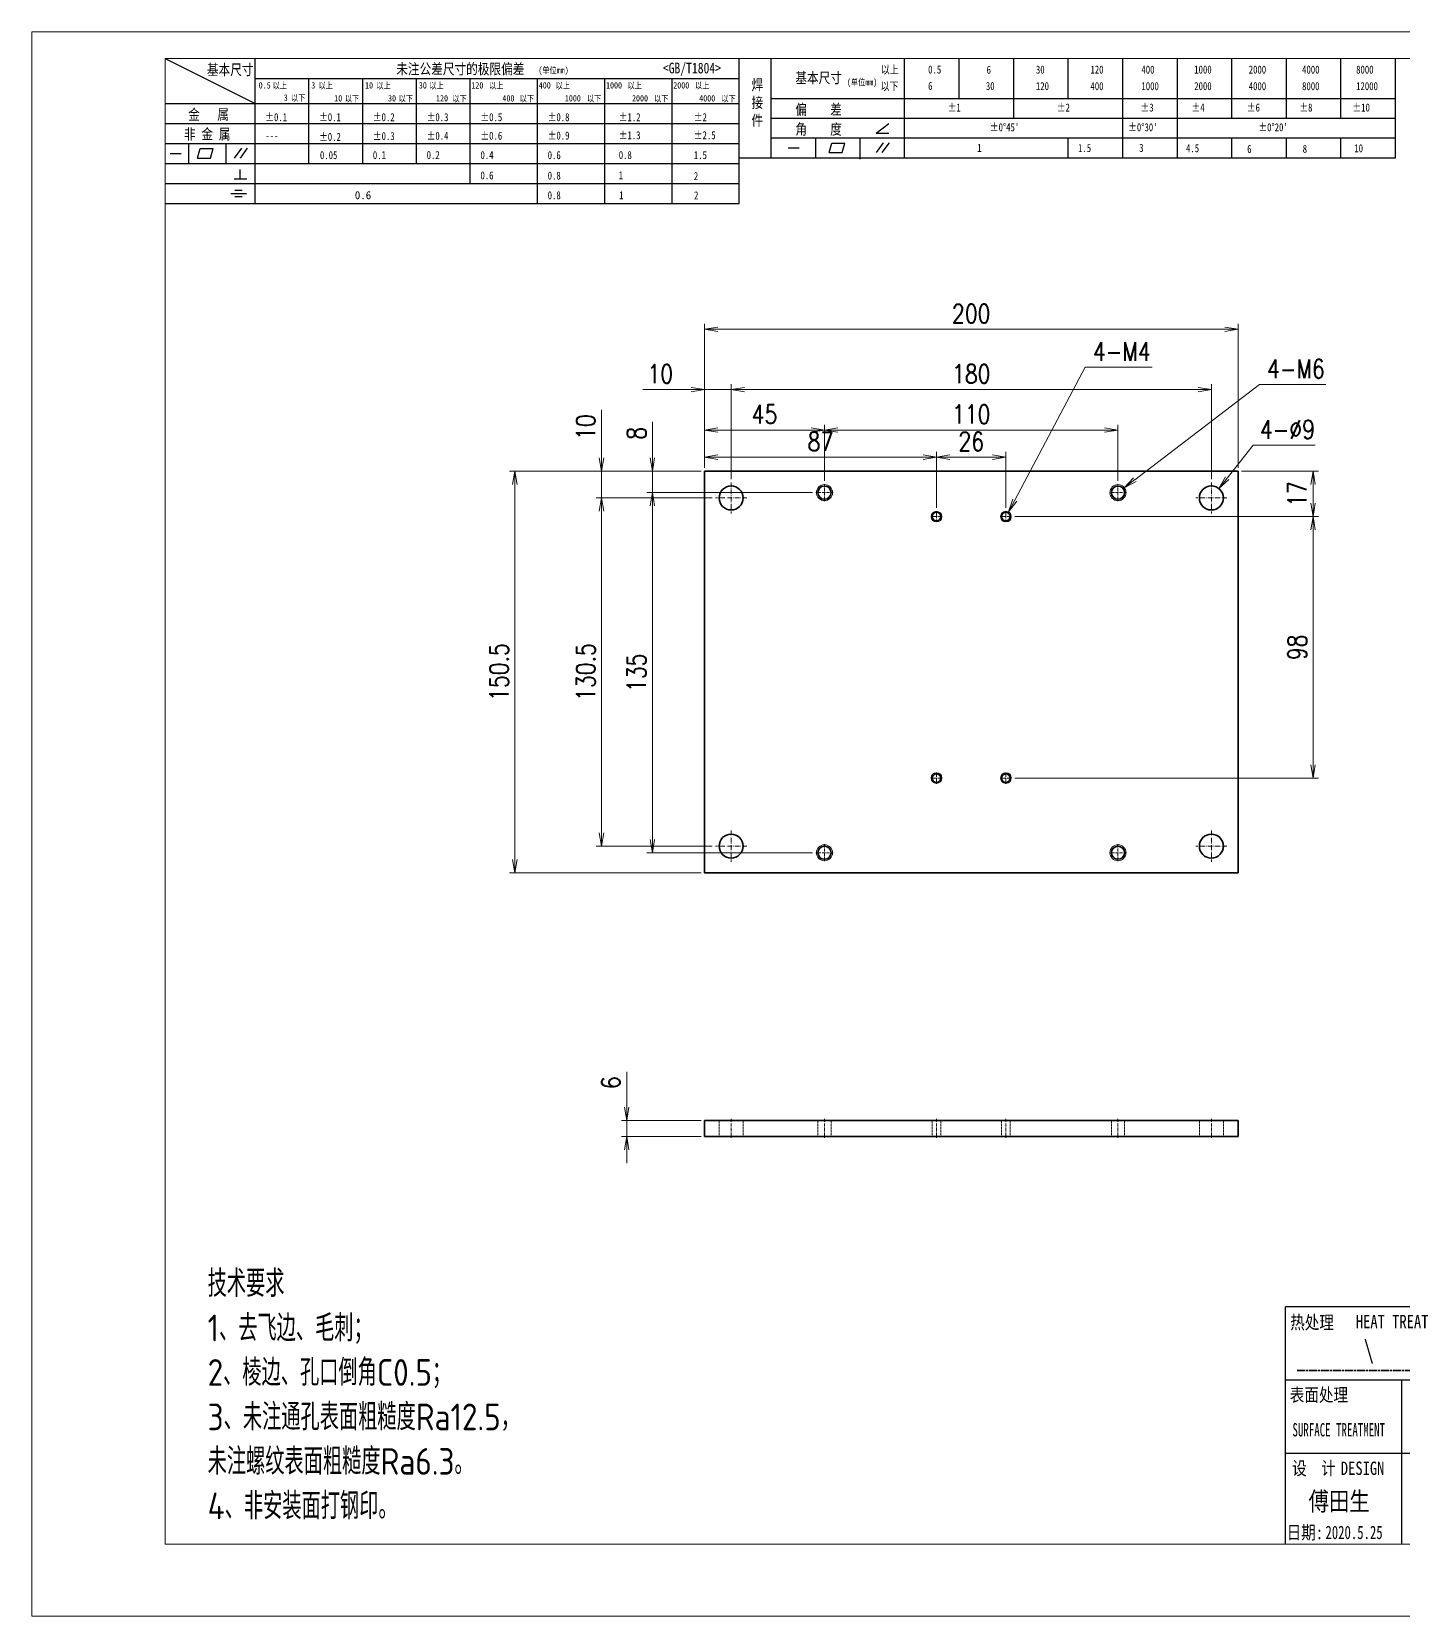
# Model space of a CAD drawing. Header units: millimetres. Extents: x 1333 to 209312, y -42879 to 359.
# Drawn here: x 137622 to 138136, y -1081 to -487 of the extents above; entities that cross this region are included whole.
import ezdxf
from ezdxf.enums import TextEntityAlignment as Align

# ---------------------------------------------------------------- set-up
doc = ezdxf.new("R2010")
doc.units = ezdxf.units.MM
doc.header["$LTSCALE"] = 0.5
for name, pattern in [('AM_ISO08W050x2', [9, 6, -0.75, 1.5, -0.75]), ('DASHDOT', [18.5, 12, -3, 0.5, -3]), ('DASHED', [15, 12, -3])]:
    doc.linetypes.add(name, pattern=pattern)
for name, color, linetype, lineweight in [('CENTER', 2, 'DASHDOT', 15), ('DRAWING', 7, 'Continuous', 35), ('HIDDEN', 1, 'DASHED', 18), ('图框', 7, 'Continuous', 18), ('标注线', 3, 'Continuous', 18), ('热处理', 7, 'Continuous', 20), ('粗点划线', 6, 'AM_ISO08W050x2', 35)]:
    doc.layers.add(name, color=color, linetype=linetype, lineweight=lineweight)
doc.layers.add('DIM', color=3, linetype='Continuous')
doc.layers.add('图\\M+19E79\\M+195B6\\M+18E9A', color=7, linetype='Continuous')
doc.layers.add('打印', color=7, linetype='Continuous', lineweight=15, plot=False)
doc.layers.add('打印-禁用', color=7, linetype='Continuous', lineweight=15, plot=False)
doc.styles.add('DIM', font='romans.shx', dxfattribs={"width": 0.8, "bigfont": 'bigfont.shx'})
doc.styles.add('国标', font='simfang.ttf', dxfattribs={"width": 0.8})
doc.styles.add('机械长仿宋', font='gbenor.shx', dxfattribs={"height": 1, "bigfont": 'gbcbig.shx'})
doc.dimstyles.new('XR 1-2$0', dxfattribs={"dimscale": 2, "dimtxt": 3.5, "dimasz": 2.5, "dimexe": 1, "dimexo": 0.625, "dimgap": 1.2, "dimtad": 1, "dimdsep": 46, "dimtxsty": 'DIM', "dimblk": 'OPEN', "dimcen": 0, "dimclrd": 8, "dimclre": 8, "dimclrt": 2, "dimazin": 2, "dimtfac": 0.5, "dimtmove": 0, "dimatfit": 3, "dimldrblk": 'OPEN', "dimfxl": 0, "dimtolj": 2, "dimlwd": 13, "dimlwe": 13, "dimarcsym": 0})
doc.dimstyles.new('XR 1-2$3', dxfattribs={"dimscale": 2, "dimtxt": 3.5, "dimasz": 2.5, "dimexe": 1, "dimexo": 0.625, "dimgap": 1.2, "dimtad": 1, "dimtoh": 1, "dimdsep": 46, "dimtxsty": 'DIM', "dimblk": 'OPEN', "dimcen": 0, "dimclrd": 8, "dimclre": 8, "dimclrt": 2, "dimazin": 2, "dimtfac": 0.5, "dimtofl": 0, "dimtmove": 0, "dimatfit": 3, "dimldrblk": 'OPEN', "dimfxl": 0, "dimtolj": 2, "dimlwd": 18, "dimlwe": 18, "dimarcsym": 0})

# ---------------------------------------------------------------- blocks, each defined once
blk = doc.blocks.new('GZDEH零件A3图框V01版')
at = {"layer": '图\\M+19E79\\M+195B6\\M+18E9A', "color": 9}
for p, q in [((2882.49, -1554.46), (2899.37, -1562.92)), ((2899.37, -1581.67), (2899.37, -1554.46)), ((2990.09, -1581.67), (2990.09, -1554.46)), ((2996.09, -1573.08), (2996.09, -1554.46)), ((3021.09, -1561.98), (3021.09, -1554.46)), ((3031.31, -1561.98), (3031.31, -1554.46)), ((3041.53, -1561.98), (3041.53, -1554.46)), ((3051.75, -1561.98), (3051.75, -1554.46)), ((3061.98, -1561.98), (3061.98, -1554.46)), ((3072.2, -1561.98), (3072.2, -1554.46)), ((3082.42, -1561.98), (3082.42, -1554.46)), ((3092.64, -1561.98), (3092.64, -1554.46)), ((3102.86, -1561.98), (3102.86, -1554.46)), ((3113.09, -1573.08), (3113.09, -1554.46)), ((2899.37, -1558.24), (2990.09, -1558.24)), ((2909.45, -1574.17), (2909.45, -1558.24)), ((2919.53, -1574.17), (2919.53, -1558.24)), ((2929.61, -1574.17), (2929.61, -1558.24)), ((2939.69, -1577.92), (2939.69, -1558.24)), ((2952.29, -1581.67), (2952.29, -1558.24)), ((2964.89, -1581.67), (2964.89, -1558.24)), ((2977.49, -1581.67), (2977.49, -1558.24)), ((2996.09, -1561.98), (3113.09, -1561.98)), ((3021.09, -1573.08), (3021.09, -1561.98)), ((3041.53, -1565.68), (3041.53, -1561.98)), ((3061.98, -1573.08), (3061.98, -1561.98)), ((3072.2, -1573.08), (3072.2, -1561.98)), ((3082.42, -1565.68), (3082.42, -1561.98)), ((3092.64, -1565.68), (3092.64, -1561.98)), ((3102.86, -1565.68), (3102.86, -1561.98)), ((2882.49, -1562.92), (2990.09, -1562.92)), ((2882.49, -1566.67), (2990.09, -1566.67)), ((2996.09, -1565.68), (3113.09, -1565.68)), ((3015.75, -1568.51), (3018.15, -1566.66)), ((2882.49, -1570.42), (2990.09, -1570.42)), ((2886.92, -1574.12), (2886.92, -1570.42)), ((2893.91, -1574.12), (2893.91, -1570.42)), ((2996.09, -1569.38), (3113.09, -1569.38)), ((3004.42, -1573.08), (3004.42, -1569.38)), ((3006.97, -1572.12), (3007.45, -1570.33)), ((3007.45, -1570.33), (3009.86, -1570.33)), ((3009.39, -1572.12), (3009.86, -1570.33)), ((3012.75, -1573.08), (3012.75, -1569.38)), ((3015.75, -1568.51), (3018.15, -1568.51)), ((3015.81, -1572.12), (3017.15, -1570.26)), ((3016.89, -1572.12), (3018.23, -1570.26)), ((3051.75, -1573.08), (3051.75, -1569.38)), ((3082.42, -1573.08), (3082.42, -1569.48)), ((3092.64, -1573.08), (3092.64, -1569.38)), ((3102.86, -1573.08), (3102.86, -1569.38)), ((2883.43, -1572.27), (2885.49, -1572.27)), ((2888.59, -1573.16), (2889.07, -1571.37)), ((2888.59, -1573.16), (2891, -1573.16)), ((2889.07, -1571.37), (2891.48, -1571.37)), ((2891, -1573.16), (2891.48, -1571.37)), ((2895.52, -1573.16), (2896.85, -1571.3)), ((2896.6, -1573.16), (2897.94, -1571.3)), ((2990.09, -1573.08), (3113.09, -1573.08)), ((2999.26, -1571.23), (3001.32, -1571.23)), ((3006.97, -1572.12), (3009.39, -1572.12)), ((3012.75, -1573.33), (3012.75, -1573.08)), ((2882.49, -1574.17), (2990.09, -1574.17)), ((2895.42, -1577.05), (2897.81, -1577.05)), ((2896.58, -1577.05), (2896.58, -1575.28)), ((2882.49, -1577.92), (2990.09, -1577.92)), ((2894.79, -1579.77), (2897.77, -1579.77)), ((2895.57, -1579.17), (2896.92, -1579.17)), ((2882.49, -1581.67), (2990.09, -1581.67)), ((2895.57, -1580.37), (2896.93, -1580.37)), ((3272.49, -1788.46), (3092.49, -1788.46)), ((3181.99, -1802.21), (3092.49, -1802.21)), ((3114.17, -1802.21), (3114.17, -1815.96)), ((3181.99, -1815.96), (3092.49, -1815.96)), ((3114.17, -1815.96), (3114.17, -1832.96)), ((3114.17, -1815.96), (3114.17, -1832.96))]:
    blk.add_line(p, q, dxfattribs=at)
at = {"layer": '图\\M+19E79\\M+195B6\\M+18E9A', "color": 7}
blk.add_line((3272.49, -1788.46), (3092.49, -1788.46), dxfattribs=at)
at = {"layer": '图\\M+19E79\\M+195B6\\M+18E9A', "color": 9, "linetype": 'Continuous'}
blk.add_line((3092.49, -1832.96), (3092.49, -1788.46), dxfattribs=at)
at = {"layer": '图框', "linetype": 'Continuous'}
for p, q in [((2882.49, -1554.46), (2882.49, -1832.96)), ((3272.49, -1554.46), (2882.49, -1554.46)), ((2882.49, -1832.96), (3272.49, -1832.96))]:
    blk.add_line(p, q, dxfattribs=at)
at = {"layer": '打印-禁用', "linetype": 'Continuous'}
for p, q in [((2857.49, -1549.46), (2857.49, -1846.46)), ((3277.49, -1549.46), (2857.49, -1549.46)), ((2857.49, -1846.46), (3277.49, -1846.46))]:
    blk.add_line(p, q, dxfattribs=at)
at = {"layer": '图\\M+19E79\\M+195B6\\M+18E9A', "color": 9, "style": '国标'}
for s, height, width, p in [('基本尺寸', 2, 0.8, (2890.33, -1557.58)), ('未注公差尺寸的极限偏差', 2, 0.8, (2925.81, -1557.44)), ('<GB/T1804>', 2, 0.8, (2975.78, -1557.27)), ('以上', 1.5, 0.8, (3016.64, -1557.33)), ('0.5', 1.5, 0.8, (3025.49, -1557.3)), ('6', 1.5, 0.8, (3036.45, -1557.34)), ('30', 1.5, 0.8, (3045.69, -1557.31)), ('120', 1.5, 0.8, (3055.91, -1557.31)), ('400', 1.5, 0.8, (3065.46, -1557.31)), ('1000', 1.5, 0.8, (3075.36, -1557.31)), ('2000', 1.5, 0.8, (3085.57, -1557.31)), ('4000', 1.5, 0.8, (3095.57, -1557.31)), ('8000', 1.5, 0.8, (3105.7, -1557.31)), ('30', 1.2, 0.8, (2930.04, -1560.11)), ('基本尺寸', 2, 0.8, (3000.6, -1559.1)), ('以下', 1.5, 0.8, (3016.58, -1560.43)), ('6', 1.5, 0.8, (3025.49, -1560.38)), ('30', 1.5, 0.8, (3036.31, -1560.39)), ('120', 1.5, 0.8, (3045.69, -1560.41)), ('400', 1.5, 0.8, (3055.91, -1560.41)), ('1000', 1.5, 0.8, (3065.46, -1560.41)), ('2000', 1.5, 0.8, (3075.36, -1560.41)), ('4000', 1.5, 0.8, (3085.57, -1560.41)), ('8000', 1.5, 0.8, (3095.57, -1560.41)), ('12000', 1.5, 0.8, (3105.7, -1560.41)), ('金   属', 2, 0.8, (2886.82, -1565.98)), ('±0.1', 1.5, 0.8, (2901.27, -1566.23)), ('±0.1', 1.5, 0.8, (2911.35, -1566.23)), ('±0.2', 1.5, 0.8, (2921.43, -1566.23)), ('±0.3', 1.5, 0.8, (2931.51, -1566.23)), ('±0.5', 1.5, 0.8, (2941.59, -1566.23)), ('±0.8', 1.5, 0.8, (2954.19, -1566.23)), ('±1.2', 1.5, 0.8, (2967.51, -1566.23)), ('±2', 1.5, 0.8, (2981.58, -1566.23)), ('偏    差', 2, 0.8, (3000.6, -1565.04)), ('±1', 1.5, 0.8, (3029.16, -1564.42)), ('±2', 1.5, 0.8, (3049.61, -1564.42)), ('±3', 1.5, 0.8, (3065.3, -1564.42)), ('±4', 1.5, 0.8, (3074.85, -1564.42)), ('±6', 1.5, 0.8, (3085.22, -1564.42)), ('±8', 1.5, 0.8, (3095.06, -1564.42)), ('±10', 1.5, 0.8, (3105.02, -1564.42)), ('非 金 属', 2, 0.8, (2886.02, -1569.65)), ('±0.3', 1.5, 0.8, (2921.43, -1569.77)), ('±0.4', 1.5, 0.8, (2931.51, -1569.71)), ('±0.6', 1.5, 0.8, (2941.59, -1569.71)), ('±0.9', 1.5, 0.8, (2954.19, -1569.68)), ('±1.3', 1.5, 0.8, (2967.51, -1569.62)), ('±2.5', 1.5, 0.8, (2981.58, -1569.61)), ('角    度', 2, 0.8, (3000.6, -1568.74)), ("±0%%D45'", 1.5, 0.8, (3037.06, -1568.12)), ("±0%%D30'", 1.5, 0.8, (3062.98, -1568.12)), ("±0%%D20'", 1.5, 0.8, (3087.38, -1568.12)), ('---', 1.5, 0.8, (2901.27, -1569.65)), ('±0.2', 1.5, 0.8, (2911.35, -1569.92)), ('1', 1.5, 0.8, (3034.69, -1571.98)), ('1.5', 1.5, 0.8, (3053.59, -1572.01)), ('3', 1.5, 0.8, (3065.05, -1571.98)), ('4.5', 1.5, 0.8, (3073.82, -1572.05)), ('6', 1.5, 0.8, (3085.28, -1572.19)), ('8', 1.5, 0.8, (3095.68, -1572.15)), ('10', 1.5, 0.8, (3105.36, -1572.06)), ('0.1', 1.5, 0.8, (2921.43, -1573.34)), ('0.2', 1.5, 0.8, (2931.51, -1573.33)), ('0.4', 1.5, 0.8, (2941.59, -1573.33)), ('0.6', 1.5, 0.8, (2954.19, -1573.35)), ('0.8', 1.5, 0.8, (2967.51, -1573.33)), ('1.5', 1.5, 0.8, (2981.58, -1573.34)), ('0.6', 1.5, 0.8, (2941.59, -1577.14)), ('0.8', 1.5, 0.8, (2954.19, -1577.17)), ('1', 1.5, 0.8, (2967.51, -1577.12)), ('2', 1.5, 0.8, (2981.58, -1577.26)), ('0.8', 1.5, 0.8, (2954.19, -1580.87)), ('1', 1.5, 0.8, (2967.59, -1580.86)), ('2', 1.5, 0.8, (2981.62, -1580.89)), ('热处理', 2.5, 0.8, (3093.35, -1792.61)), ('表面处理', 2.5, 0.8, (3093.27, -1806.21)), ('SURFACE TREATMENT', 2.5, 0.6, (3093.77, -1812.75)), (' DESIGN', 2.5, 0.8, (3101.47, -1819.96))]:
    blk.add_text(s, height=height, dxfattribs=dict(at, width=width)).set_placement(p)
at = {"layer": '图\\M+19E79\\M+195B6\\M+18E9A', "color": 9, "lineweight": 15, "style": '国标', "width": 0.8}
for s, p in [('(单位mm)', (2952.44, -1557.27)), ('0.5', (2900.03, -1560.11)), ('以上', (2902.64, -1560.16)), ('3', (2909.88, -1560.11)), ('以上', (2911.25, -1560.16)), ('10', (2919.96, -1560.11)), ('以上', (2922.09, -1560.16)), ('以上', (2932.02, -1560.16)), ('120', (2939.88, -1560.11)), ('以上', (2943.21, -1560.16)), ('400', (2952.52, -1560.11)), ('以上', (2955.68, -1560.16)), ('1000', (2965.12, -1560.11)), ('以上', (2969.16, -1560.16)), ('2000', (2977.72, -1560.11)), ('以上', (2981.8, -1560.16)), ('(单位mm)', (3010.27, -1559.51)), ('3', (2904.73, -1562.41)), ('以下', (2906.1, -1562.46)), ('10', (2914.19, -1562.54)), ('以下', (2916.18, -1562.59)), ('30', (2924.27, -1562.54)), ('以下', (2926.26, -1562.59)), ('120', (2933.26, -1562.54)), ('以下', (2936.34, -1562.59)), ('400', (2945.7, -1562.54)), ('以下', (2948.94, -1562.59)), ('1000', (2957.41, -1562.54)), ('以下', (2961.54, -1562.59)), ('2000', (2969.99, -1562.54)), ('以下', (2974.14, -1562.59)), ('4000', (2982.59, -1562.54)), ('以下', (2986.74, -1562.59))]:
    blk.add_text(s, height=1.2, dxfattribs=at).set_placement(p)
at = {"layer": '图\\M+19E79\\M+195B6\\M+18E9A', "color": 9, "lineweight": 13, "style": '国标'}
blk.add_text('0.6', height=1.5, dxfattribs=at).set_placement((2918.05, -1580.85))
at = {"layer": '图\\M+19E79\\M+195B6\\M+18E9A', "color": 9, "style": '国标', "width": 0.8}
for s, p in [('HEAT TREAT', (3112.45, -1792.46)), ('设  计', (3097.79, -1819.96)), ('日期:', (3096.09, -1832))]:
    blk.add_text(s, height=2.5, dxfattribs=at).set_placement(p, align=Align.CENTER)
at = {"layer": '图\\M+19E79\\M+195B6\\M+18E9A', "color": 9, "style": '国标'}
for s, insert, char_height, width, attachment_point in [('焊\\P接\\P件', (2992.39, -1558.41), 2, 3.1877, 1), ('0.05', (2911.51, -1573.37), 1.5, 5.1982, 7)]:
    blk.add_mtext(s, dxfattribs=dict(at, insert=insert, char_height=char_height, width=width, attachment_point=attachment_point))
blk = doc.blocks.new('DEH A3')
at = {"layer": '图框'}
blk.add_blockref('GZDEH零件A3图框V01版', (-2857.49, 1846.46), dxfattribs=at)
blk = doc.blocks.new('_Open')
at = {"color": 0, "linetype": 'ByBlock', "lineweight": -2}
for p, q in [((-1, 0.17), (0, 0)), ((-1, -0.17), (0, 0)), ((0, 0), (-1, 0))]:
    blk.add_line(p, q, dxfattribs=at)
blk = doc.blocks.new('*D543')
at = {"layer": 'Defpoints', "color": 0, "transparency": 16777216}
for p in [(137874.01, -621.6), (137874.01, -652.22), (137884.01, -656.37)]:
    blk.add_point(p, dxfattribs=at)
at = {"layer": 'DIM', "color": 8, "lineweight": 13, "transparency": 16777216}
for p, q in [((137869.01, -621.6), (137850.94, -621.6)), ((137874.01, -650.97), (137874.01, -619.6)), ((137884.01, -621.6), (137874.01, -621.6)), ((137884.01, -655.12), (137884.01, -619.6)), ((137889.01, -621.6), (137894.01, -621.6))]:
    blk.add_line(p, q, dxfattribs=at)
at = {"layer": 'DIM', "color": 8, "linetype": 'ByBlock', "lineweight": 13, "transparency": 16777216, "xscale": 5, "yscale": 5, "zscale": 5}
blk.add_blockref('_Open', (137874.01, -621.6), dxfattribs=at)
at = {"layer": 'DIM', "color": 8, "linetype": 'ByBlock', "lineweight": 13, "transparency": 16777216, "xscale": 5, "yscale": 5, "zscale": 5, "rotation": 180}
blk.add_blockref('_Open', (137884.01, -621.6), dxfattribs=at)
at = {"layer": 'DIM', "color": 2, "transparency": 16777216, "insert": (137857.48, -615.7), "char_height": 7, "attachment_point": 5, "style": 'DIM'}
blk.add_mtext('\\A2;10', dxfattribs=at)
blk = doc.blocks.new('*D544')
at = {"layer": 'Defpoints', "color": 0, "transparency": 16777216}
for p in [(138064.01, -621.6), (137884.01, -656.37), (138064.01, -656.37)]:
    blk.add_point(p, dxfattribs=at)
at = {"layer": 'DIM', "color": 8, "lineweight": 13, "transparency": 16777216}
for p, q in [((137884.01, -655.12), (137884.01, -619.6)), ((137889.01, -621.6), (138059.01, -621.6)), ((138064.01, -655.12), (138064.01, -619.6))]:
    blk.add_line(p, q, dxfattribs=at)
at = {"layer": 'DIM', "color": 8, "linetype": 'ByBlock', "lineweight": 13, "transparency": 16777216, "xscale": 5, "yscale": 5, "zscale": 5, "rotation": 180}
blk.add_blockref('_Open', (137884.01, -621.6), dxfattribs=at)
at = {"layer": 'DIM', "color": 8, "linetype": 'ByBlock', "lineweight": 13, "transparency": 16777216, "xscale": 5, "yscale": 5, "zscale": 5}
blk.add_blockref('_Open', (138064.01, -621.6), dxfattribs=at)
at = {"layer": 'DIM', "color": 2, "transparency": 16777216, "insert": (137974.01, -615.7), "char_height": 7, "attachment_point": 5, "style": 'DIM'}
blk.add_mtext('\\A2;180', dxfattribs=at)
blk = doc.blocks.new('*D545')
at = {"layer": 'Defpoints', "color": 0, "transparency": 16777216}
for p in [(138074.01, -598.99), (137874.01, -652.22), (138074.01, -652.22)]:
    blk.add_point(p, dxfattribs=at)
at = {"layer": 'DIM', "color": 8, "lineweight": 13, "transparency": 16777216}
for p, q in [((137874.01, -650.97), (137874.01, -596.99)), ((137879.01, -598.99), (138069.01, -598.99)), ((138074.01, -650.97), (138074.01, -596.99))]:
    blk.add_line(p, q, dxfattribs=at)
at = {"layer": 'DIM', "color": 8, "linetype": 'ByBlock', "lineweight": 13, "transparency": 16777216, "xscale": 5, "yscale": 5, "zscale": 5, "rotation": 180}
blk.add_blockref('_Open', (137874.01, -598.99), dxfattribs=at)
at = {"layer": 'DIM', "color": 8, "linetype": 'ByBlock', "lineweight": 13, "transparency": 16777216, "xscale": 5, "yscale": 5, "zscale": 5}
blk.add_blockref('_Open', (138074.01, -598.99), dxfattribs=at)
at = {"layer": 'DIM', "color": 2, "transparency": 16777216, "insert": (137974.01, -593.09), "char_height": 7, "attachment_point": 5, "style": 'DIM'}
blk.add_mtext('\\A2;200', dxfattribs=at)
blk = doc.blocks.new('*D546')
at = {"layer": 'Defpoints', "color": 0, "transparency": 16777216}
for p in [(137874.01, -636.74), (137874.01, -652.22), (137919.01, -657.02)]:
    blk.add_point(p, dxfattribs=at)
at = {"layer": 'DIM', "color": 8, "lineweight": 13, "transparency": 16777216}
for p, q in [((137874.01, -650.97), (137874.01, -634.74)), ((137919.01, -655.77), (137919.01, -634.74)), ((137914.01, -636.74), (137879.01, -636.74))]:
    blk.add_line(p, q, dxfattribs=at)
at = {"layer": 'DIM', "color": 8, "linetype": 'ByBlock', "lineweight": 13, "transparency": 16777216, "xscale": 5, "yscale": 5, "zscale": 5, "rotation": 180}
blk.add_blockref('_Open', (137874.01, -636.74), dxfattribs=at)
at = {"layer": 'DIM', "color": 8, "linetype": 'ByBlock', "lineweight": 13, "transparency": 16777216, "xscale": 5, "yscale": 5, "zscale": 5}
blk.add_blockref('_Open', (137919.01, -636.74), dxfattribs=at)
at = {"layer": 'DIM', "color": 2, "transparency": 16777216, "insert": (137896.51, -630.84), "char_height": 7, "attachment_point": 5, "style": 'DIM'}
blk.add_mtext('\\A2;45', dxfattribs=at)
blk = doc.blocks.new('*D547')
at = {"layer": 'Defpoints', "color": 0, "transparency": 16777216}
for p in [(138029.01, -636.74), (137919.01, -657.02), (138029.01, -657.02)]:
    blk.add_point(p, dxfattribs=at)
at = {"layer": 'DIM', "color": 8, "lineweight": 13, "transparency": 16777216}
for p, q in [((137919.01, -655.77), (137919.01, -634.74)), ((138029.01, -655.77), (138029.01, -634.74)), ((137924.01, -636.74), (138024.01, -636.74))]:
    blk.add_line(p, q, dxfattribs=at)
at = {"layer": 'DIM', "color": 8, "linetype": 'ByBlock', "lineweight": 13, "transparency": 16777216, "xscale": 5, "yscale": 5, "zscale": 5, "rotation": 180}
blk.add_blockref('_Open', (137919.01, -636.74), dxfattribs=at)
at = {"layer": 'DIM', "color": 8, "linetype": 'ByBlock', "lineweight": 13, "transparency": 16777216, "xscale": 5, "yscale": 5, "zscale": 5}
blk.add_blockref('_Open', (138029.01, -636.74), dxfattribs=at)
at = {"layer": 'DIM', "color": 2, "transparency": 16777216, "insert": (137974.01, -630.84), "char_height": 7, "attachment_point": 5, "style": 'DIM'}
blk.add_mtext('\\A2;110', dxfattribs=at)
blk = doc.blocks.new('*D548')
at = {"layer": 'Defpoints', "color": 0, "transparency": 16777216}
for p in [(137874.01, -646.95), (137874.01, -652.22), (137961.01, -667.11)]:
    blk.add_point(p, dxfattribs=at)
at = {"layer": 'DIM', "color": 8, "lineweight": 13, "transparency": 16777216}
for p, q in [((137874.01, -650.97), (137874.01, -644.95)), ((137956.01, -646.95), (137879.01, -646.95)), ((137961.01, -665.86), (137961.01, -644.95))]:
    blk.add_line(p, q, dxfattribs=at)
at = {"layer": 'DIM', "color": 8, "linetype": 'ByBlock', "lineweight": 13, "transparency": 16777216, "xscale": 5, "yscale": 5, "zscale": 5, "rotation": 180}
blk.add_blockref('_Open', (137874.01, -646.95), dxfattribs=at)
at = {"layer": 'DIM', "color": 8, "linetype": 'ByBlock', "lineweight": 13, "transparency": 16777216, "xscale": 5, "yscale": 5, "zscale": 5}
blk.add_blockref('_Open', (137961.01, -646.95), dxfattribs=at)
at = {"layer": 'DIM', "color": 2, "transparency": 16777216, "insert": (137917.51, -641.05), "char_height": 7, "attachment_point": 5, "style": 'DIM'}
blk.add_mtext('\\A2;87', dxfattribs=at)
blk = doc.blocks.new('*D549')
at = {"layer": 'Defpoints', "color": 0, "transparency": 16777216}
for p in [(137987.01, -646.95), (137961.01, -667.11), (137987.01, -667.11)]:
    blk.add_point(p, dxfattribs=at)
at = {"layer": 'DIM', "color": 8, "lineweight": 13, "transparency": 16777216}
for p, q in [((137961.01, -665.86), (137961.01, -644.95)), ((137966.01, -646.95), (137982.01, -646.95)), ((137987.01, -665.86), (137987.01, -644.95))]:
    blk.add_line(p, q, dxfattribs=at)
at = {"layer": 'DIM', "color": 8, "linetype": 'ByBlock', "lineweight": 13, "transparency": 16777216, "xscale": 5, "yscale": 5, "zscale": 5, "rotation": 180}
blk.add_blockref('_Open', (137961.01, -646.95), dxfattribs=at)
at = {"layer": 'DIM', "color": 8, "linetype": 'ByBlock', "lineweight": 13, "transparency": 16777216, "xscale": 5, "yscale": 5, "zscale": 5}
blk.add_blockref('_Open', (137987.01, -646.95), dxfattribs=at)
at = {"layer": 'DIM', "color": 2, "transparency": 16777216, "insert": (137974.01, -641.05), "char_height": 7, "attachment_point": 5, "style": 'DIM'}
blk.add_mtext('\\A2;26', dxfattribs=at)
blk = doc.blocks.new('*D550')
at = {"layer": 'Defpoints', "color": 0, "transparency": 16777216}
for p in [(137835.43, -652.22), (137874.01, -652.22), (137878.16, -662.22)]:
    blk.add_point(p, dxfattribs=at)
at = {"layer": 'DIM', "color": 8, "lineweight": 13, "transparency": 16777216}
for p, q in [((137835.43, -647.22), (137835.43, -629.15)), ((137872.76, -652.22), (137833.43, -652.22)), ((137835.43, -662.22), (137835.43, -652.22)), ((137876.91, -662.22), (137833.43, -662.22)), ((137835.43, -667.22), (137835.43, -672.22))]:
    blk.add_line(p, q, dxfattribs=at)
at = {"layer": 'DIM', "color": 8, "linetype": 'ByBlock', "lineweight": 13, "transparency": 16777216, "xscale": 5, "yscale": 5, "zscale": 5}
for p, rotation in [((137835.43, -652.22), 270), ((137835.43, -662.22), 90)]:
    blk.add_blockref('_Open', p, dxfattribs=dict(at, rotation=rotation))
at = {"layer": 'DIM', "color": 2, "transparency": 16777216, "insert": (137829.53, -635.68), "char_height": 7, "attachment_point": 5, "rotation": 90, "style": 'DIM'}
blk.add_mtext('\\A2;10', dxfattribs=at)
blk = doc.blocks.new('*D551')
at = {"layer": 'Defpoints', "color": 0, "transparency": 16777216}
for p in [(137878.16, -662.22), (137835.43, -792.72), (137878.16, -792.72)]:
    blk.add_point(p, dxfattribs=at)
at = {"layer": 'DIM', "color": 8, "lineweight": 13, "transparency": 16777216}
for p, q in [((137876.91, -662.22), (137833.43, -662.22)), ((137835.43, -667.22), (137835.43, -787.72)), ((137876.91, -792.72), (137833.43, -792.72))]:
    blk.add_line(p, q, dxfattribs=at)
at = {"layer": 'DIM', "color": 8, "linetype": 'ByBlock', "lineweight": 13, "transparency": 16777216, "xscale": 5, "yscale": 5, "zscale": 5}
for p, rotation in [((137835.43, -662.22), 90), ((137835.43, -792.72), 270)]:
    blk.add_blockref('_Open', p, dxfattribs=dict(at, rotation=rotation))
at = {"layer": 'DIM', "color": 2, "transparency": 16777216, "insert": (137829.53, -727.47), "char_height": 7, "attachment_point": 5, "rotation": 90, "style": 'DIM'}
blk.add_mtext('\\A2;130.5', dxfattribs=at)
blk = doc.blocks.new('*D552')
at = {"layer": 'Defpoints', "color": 0, "transparency": 16777216}
for p in [(137874.01, -652.22), (137802.94, -802.72), (137874.01, -802.72)]:
    blk.add_point(p, dxfattribs=at)
at = {"layer": 'DIM', "color": 8, "lineweight": 13, "transparency": 16777216}
for p, q in [((137872.76, -652.22), (137800.94, -652.22)), ((137802.94, -657.22), (137802.94, -797.72)), ((137872.76, -802.72), (137800.94, -802.72))]:
    blk.add_line(p, q, dxfattribs=at)
at = {"layer": 'DIM', "color": 8, "linetype": 'ByBlock', "lineweight": 13, "transparency": 16777216, "xscale": 5, "yscale": 5, "zscale": 5}
for p, rotation in [((137802.94, -652.22), 90), ((137802.94, -802.72), 270)]:
    blk.add_blockref('_Open', p, dxfattribs=dict(at, rotation=rotation))
at = {"layer": 'DIM', "color": 2, "transparency": 16777216, "insert": (137797.04, -727.47), "char_height": 7, "attachment_point": 5, "rotation": 90, "style": 'DIM'}
blk.add_mtext('\\A2;150.5', dxfattribs=at)
blk = doc.blocks.new('*D553')
at = {"layer": 'Defpoints', "color": 0, "transparency": 16777216}
for p in [(137854.48, -652.22), (137874.01, -652.22), (137915.82, -660.22)]:
    blk.add_point(p, dxfattribs=at)
at = {"layer": 'DIM', "color": 8, "lineweight": 13, "transparency": 16777216}
for p, q in [((137854.48, -647.22), (137854.48, -633.68)), ((137872.76, -652.22), (137852.48, -652.22)), ((137854.48, -660.22), (137854.48, -652.22)), ((137914.57, -660.22), (137852.48, -660.22)), ((137854.48, -665.22), (137854.48, -670.22))]:
    blk.add_line(p, q, dxfattribs=at)
at = {"layer": 'DIM', "color": 8, "linetype": 'ByBlock', "lineweight": 13, "transparency": 16777216, "xscale": 5, "yscale": 5, "zscale": 5}
for p, rotation in [((137854.48, -652.22), 270), ((137854.48, -660.22), 90)]:
    blk.add_blockref('_Open', p, dxfattribs=dict(at, rotation=rotation))
at = {"layer": 'DIM', "color": 2, "transparency": 16777216, "insert": (137848.58, -637.95), "char_height": 7, "attachment_point": 5, "rotation": 90, "style": 'DIM'}
blk.add_mtext('\\A2;8', dxfattribs=at)
blk = doc.blocks.new('*D554')
at = {"layer": 'Defpoints', "color": 0, "transparency": 16777216}
for p in [(137915.82, -660.22), (137854.48, -795.22), (137915.82, -795.22)]:
    blk.add_point(p, dxfattribs=at)
at = {"layer": 'DIM', "color": 8, "lineweight": 13, "transparency": 16777216}
for p, q in [((137914.57, -660.22), (137852.48, -660.22)), ((137854.48, -665.22), (137854.48, -790.22)), ((137914.57, -795.22), (137852.48, -795.22))]:
    blk.add_line(p, q, dxfattribs=at)
at = {"layer": 'DIM', "color": 8, "linetype": 'ByBlock', "lineweight": 13, "transparency": 16777216, "xscale": 5, "yscale": 5, "zscale": 5}
for p, rotation in [((137854.48, -660.22), 90), ((137854.48, -795.22), 270)]:
    blk.add_blockref('_Open', p, dxfattribs=dict(at, rotation=rotation))
at = {"layer": 'DIM', "color": 2, "transparency": 16777216, "insert": (137848.58, -727.72), "char_height": 7, "attachment_point": 5, "rotation": 90, "style": 'DIM'}
blk.add_mtext('\\A2;135', dxfattribs=at)
blk = doc.blocks.new('*D555')
at = {"layer": 'Defpoints', "color": 0, "transparency": 16777216}
for p in [(138074.01, -652.22), (138102.13, -652.22), (137989.12, -669.22)]:
    blk.add_point(p, dxfattribs=at)
at = {"layer": 'DIM', "color": 8, "lineweight": 13, "transparency": 16777216}
for p, q in [((138075.26, -652.22), (138104.13, -652.22)), ((138102.13, -664.22), (138102.13, -657.22)), ((137990.37, -669.22), (138104.13, -669.22))]:
    blk.add_line(p, q, dxfattribs=at)
at = {"layer": 'DIM', "color": 8, "linetype": 'ByBlock', "lineweight": 13, "transparency": 16777216, "xscale": 5, "yscale": 5, "zscale": 5}
for p, rotation in [((138102.13, -652.22), 90), ((138102.13, -669.22), 270)]:
    blk.add_blockref('_Open', p, dxfattribs=dict(at, rotation=rotation))
at = {"layer": 'DIM', "color": 2, "transparency": 16777216, "insert": (138096.23, -660.72), "char_height": 7, "attachment_point": 5, "rotation": 90, "style": 'DIM'}
blk.add_mtext('\\A2;17', dxfattribs=at)
blk = doc.blocks.new('*D556')
at = {"layer": 'Defpoints', "color": 0, "transparency": 16777216}
for p in [(137989.12, -669.22), (137989.12, -767.22), (138102.13, -767.22)]:
    blk.add_point(p, dxfattribs=at)
at = {"layer": 'DIM', "color": 8, "lineweight": 13, "transparency": 16777216}
for p, q in [((137990.37, -669.22), (138104.13, -669.22)), ((138102.13, -674.22), (138102.13, -762.22)), ((137990.37, -767.22), (138104.13, -767.22))]:
    blk.add_line(p, q, dxfattribs=at)
at = {"layer": 'DIM', "color": 8, "linetype": 'ByBlock', "lineweight": 13, "transparency": 16777216, "xscale": 5, "yscale": 5, "zscale": 5}
for p, rotation in [((138102.13, -669.22), 90), ((138102.13, -767.22), 270)]:
    blk.add_blockref('_Open', p, dxfattribs=dict(at, rotation=rotation))
at = {"layer": 'DIM', "color": 2, "transparency": 16777216, "insert": (138096.23, -718.22), "char_height": 7, "attachment_point": 5, "rotation": 90, "style": 'DIM'}
blk.add_mtext('\\A2;98', dxfattribs=at)
blk = doc.blocks.new('*D557')
at = {"layer": 'Defpoints', "color": 0, "transparency": 16777216}
for p in [(138066.81, -658.69), (138061.21, -665.74)]:
    blk.add_point(p, dxfattribs=at)
at = {"layer": 'DIM', "color": 8, "lineweight": 18, "transparency": 16777216}
for p in [(138069.92, -654.77), (138102.92, -642.43)]:
    blk.add_line(p, (138079.72, -642.43), dxfattribs=at)
at = {"layer": 'DIM', "color": 8, "linetype": 'ByBlock', "lineweight": 18, "transparency": 16777216, "xscale": 5, "yscale": 5, "zscale": 5, "rotation": 231.562314603522}
blk.add_blockref('_Open', (138066.81, -658.69), dxfattribs=at)
at = {"layer": 'DIM', "color": 2, "transparency": 16777216, "insert": (138092.52, -636.53), "char_height": 7, "attachment_point": 5, "style": 'DIM'}
blk.add_mtext('\\A2;\\A2;4-∅9', dxfattribs=at)
blk = doc.blocks.new('*D558')
at = {"layer": 'Defpoints', "color": 0, "transparency": 16777216}
for p in [(138031.39, -658.39), (138026.63, -662.04)]:
    blk.add_point(p, dxfattribs=at)
at = {"layer": 'DIM', "color": 8, "lineweight": 18, "transparency": 16777216}
for p in [(138035.37, -655.36), (138106.88, -619.65)]:
    blk.add_line(p, (138082.08, -619.65), dxfattribs=at)
at = {"layer": 'DIM', "color": 8, "linetype": 'ByBlock', "lineweight": 18, "transparency": 16777216, "xscale": 5, "yscale": 5, "zscale": 5, "rotation": 217.3941100054338}
blk.add_blockref('_Open', (138031.39, -658.39), dxfattribs=at)
at = {"layer": 'DIM', "color": 2, "transparency": 16777216, "insert": (138095.68, -613.75), "char_height": 7, "attachment_point": 5, "style": 'DIM'}
blk.add_mtext('\\A2;4-M6', dxfattribs=at)
blk = doc.blocks.new('*D559')
at = {"layer": 'Defpoints', "color": 0, "transparency": 16777216}
for p in [(137986.08, -670.98), (137987.95, -667.45)]:
    blk.add_point(p, dxfattribs=at)
at = {"layer": 'DIM', "color": 8, "lineweight": 18, "transparency": 16777216}
for p in [(137990.29, -663.03), (138041.77, -613.15)]:
    blk.add_line(p, (138016.7, -613.15), dxfattribs=at)
at = {"layer": 'DIM', "color": 8, "linetype": 'ByBlock', "lineweight": 18, "transparency": 16777216, "xscale": 5, "yscale": 5, "zscale": 5, "rotation": 242.0983488360826}
blk.add_blockref('_Open', (137987.95, -667.45), dxfattribs=at)
at = {"layer": 'DIM', "color": 2, "transparency": 16777216, "insert": (138030.43, -607.25), "char_height": 7, "attachment_point": 5, "style": 'DIM'}
blk.add_mtext('\\A2;4-M4', dxfattribs=at)
blk = doc.blocks.new('*D560')
at = {"layer": 'Defpoints', "color": 0, "transparency": 16777216}
for p in [(137844.86, -895.53), (137874.01, -895.53), (137874.01, -901.53)]:
    blk.add_point(p, dxfattribs=at)
at = {"layer": 'DIM', "color": 8, "lineweight": 13, "transparency": 16777216}
for p, q in [((137844.86, -890.53), (137844.86, -877.27)), ((137872.76, -895.53), (137842.86, -895.53)), ((137844.86, -901.53), (137844.86, -895.53)), ((137872.76, -901.53), (137842.86, -901.53)), ((137844.86, -906.53), (137844.86, -911.53))]:
    blk.add_line(p, q, dxfattribs=at)
at = {"layer": 'DIM', "color": 8, "linetype": 'ByBlock', "lineweight": 13, "transparency": 16777216, "xscale": 5, "yscale": 5, "zscale": 5}
for p, rotation in [((137844.86, -895.53), 270), ((137844.86, -901.53), 90)]:
    blk.add_blockref('_Open', p, dxfattribs=dict(at, rotation=rotation))
at = {"layer": 'DIM', "color": 2, "transparency": 16777216, "insert": (137838.96, -881.4), "char_height": 7, "attachment_point": 5, "rotation": 90, "style": 'DIM'}
blk.add_mtext('\\A2;6', dxfattribs=at)

msp = doc.modelspace()

# ---------------------------------------------------------------- linework, layer by layer
at = {"layer": 'CENTER', "ltscale": 0.2925}
for p, q in [((137884.011, -656.365), (137884.011, -668.065)), ((138064.011, -656.365), (138064.011, -668.065)), ((137889.861, -662.215), (137878.161, -662.215)), ((138069.861, -662.215), (138058.161, -662.215)), ((137884.011, -786.865), (137884.011, -798.565)), ((138064.011, -786.865), (138064.011, -798.565)), ((137889.861, -792.715), (137878.161, -792.715)), ((138069.861, -792.715), (138058.161, -792.715))]:
    msp.add_line(p, q, dxfattribs=at)
at = {"layer": 'CENTER', "ltscale": 0.159802}
for p, q in [((137919.011, -657.019), (137919.011, -663.411)), ((138029.011, -657.019), (138029.011, -663.411)), ((137922.207, -660.215), (137915.815, -660.215)), ((137922.207, -795.215), (137915.815, -795.215)), ((137919.011, -792.019), (137919.011, -798.411)), ((138029.011, -792.019), (138029.011, -798.411))]:
    msp.add_line(p, q, dxfattribs=at)
at = {"layer": 'CENTER', "ltscale": 0.159803}
for p, q in [((138032.207, -660.215), (138025.815, -660.215)), ((138032.207, -795.215), (138025.815, -795.215))]:
    msp.add_line(p, q, dxfattribs=at)
at = {"layer": 'CENTER', "ltscale": 0.105365}
for p, q in [((137963.118, -669.215), (137958.904, -669.215)), ((137961.011, -667.108), (137961.011, -671.322)), ((137989.118, -669.215), (137984.904, -669.215)), ((137987.011, -667.108), (137987.011, -671.322)), ((137961.011, -765.108), (137961.011, -769.322)), ((137987.011, -765.108), (137987.011, -769.322)), ((137963.118, -767.215), (137958.904, -767.215)), ((137989.118, -767.215), (137984.904, -767.215))]:
    msp.add_line(p, q, dxfattribs=at)
at = {"layer": 'CENTER', "ltscale": 0.180015}
for p, q in [((137884.011, -894.933), (137884.011, -902.134)), ((137919.011, -894.933), (137919.011, -902.134)), ((137961.011, -894.933), (137961.011, -902.134)), ((137987.011, -894.933), (137987.011, -902.134)), ((138029.011, -894.933), (138029.011, -902.134)), ((138064.011, -894.933), (138064.011, -902.134))]:
    msp.add_line(p, q, dxfattribs=at)
at = {"layer": 'DRAWING'}
for p, q in [((137874.011, -652.215), (138074.011, -652.215)), ((137874.011, -802.715), (137874.011, -652.215)), ((138074.011, -652.215), (138074.011, -802.715)), ((138074.011, -802.715), (137874.011, -802.715)), ((138074.011, -895.533), (137874.011, -895.533)), ((138074.011, -901.533), (137874.011, -901.533))]:
    msp.add_line(p, q, dxfattribs=at)
at = {"layer": 'DRAWING', "ltscale": 0.15}
for p, q in [((137874.011, -901.533), (137874.011, -895.533)), ((138074.011, -901.533), (138074.011, -895.533))]:
    msp.add_line(p, q, dxfattribs=at)
at = {"layer": 'DRAWING'}
for centre, radius in [((137884.011, -662.215), 4.5), ((137919.011, -660.215), 2.458), ((138029.011, -660.215), 2.458), ((138064.011, -662.215), 4.5), ((137961.011, -669.215), 1.621), ((137987.011, -669.215), 1.621), ((137961.011, -767.215), 1.621), ((137987.011, -767.215), 1.621), ((137884.011, -792.715), 4.5), ((138064.011, -792.715), 4.5), ((137919.011, -795.215), 2.458), ((138029.011, -795.215), 2.458)]:
    msp.add_circle(centre, radius, dxfattribs=at)
at = {"layer": 'HIDDEN', "ltscale": 0.15}
for p, q in [((137879.511, -895.533), (137879.511, -901.533)), ((137879.511, -895.533), (137879.511, -901.533)), ((137888.511, -895.533), (137888.511, -901.533)), ((137888.511, -895.533), (137888.511, -901.533)), ((137916.553, -895.533), (137916.553, -901.533)), ((137916.553, -895.533), (137916.553, -901.533)), ((137921.47, -895.533), (137921.47, -901.533)), ((137921.47, -895.533), (137921.47, -901.533)), ((137959.39, -895.533), (137959.39, -901.533)), ((137959.39, -895.533), (137959.39, -901.533)), ((137962.632, -895.533), (137962.632, -901.533)), ((137962.632, -895.533), (137962.632, -901.533)), ((137985.39, -895.533), (137985.39, -901.533)), ((137985.39, -895.533), (137985.39, -901.533)), ((137988.632, -895.533), (137988.632, -901.533)), ((137988.632, -895.533), (137988.632, -901.533)), ((138026.553, -895.533), (138026.553, -901.533)), ((138026.553, -895.533), (138026.553, -901.533)), ((138031.47, -895.533), (138031.47, -901.533)), ((138031.47, -895.533), (138031.47, -901.533)), ((138059.511, -895.533), (138059.511, -901.533)), ((138059.511, -895.533), (138059.511, -901.533)), ((138068.511, -895.533), (138068.511, -901.533)), ((138068.511, -895.533), (138068.511, -901.533))]:
    msp.add_line(p, q, dxfattribs=at)
at = {"layer": '打印'}
msp.add_lwpolyline([(137621.856, -487.43), (138461.856, -487.43), (138461.856, -1081.43), (137621.856, -1081.43)], close=True, dxfattribs=at)
at = {"layer": '标注线'}
for centre, radius in [((137919.011, -660.215), 3), ((138029.011, -660.215), 3), ((137961.011, -669.215), 2), ((137987.011, -669.215), 2), ((137961.011, -767.215), 2), ((137987.011, -767.215), 2), ((137919.011, -795.215), 3), ((138029.011, -795.215), 3)]:
    msp.add_circle(centre, radius, dxfattribs=at)
at = {"layer": '粗点划线', "linetype": 'AM_ISO08W050x2'}
msp.add_line((138096.205, -989.287), (138151.928, -989.287), dxfattribs=at)

# ---------------------------------------------------------------- block references
at = {"layer": '图框', "xscale": 2, "yscale": 2, "zscale": 2}
msp.add_blockref('DEH A3', (137621.856, -1081.43), dxfattribs=at)

# ---------------------------------------------------------------- texts
at = {"layer": '图\\M+19E79\\M+195B6\\M+18E9A', "color": 3, "style": '国标'}
for s, height, width, p in [('傅田生', 7, 0.8, (138100.452, -1041.797)), ('2020.5.25', 5, 0.7, (138106.782, -1052.47))]:
    msp.add_text(s, height=height, dxfattribs=dict(at, width=width)).set_placement(p)
at = {"layer": '标注线', "color": 2, "insert": (137687.804, -1045.093), "char_height": 10, "width": 114.82461, "attachment_point": 7, "style": '机械长仿宋'}
msp.add_mtext('\\A2;技术要求\\P1、去飞边、毛刺；\\P2、棱边、孔口倒角C0.5；\\P3、未注通孔表面粗糙度Ra12.5，\\P未注螺纹表面粗糙度Ra6.3。\\P4、非安装面打钢印。', dxfattribs=at)
at = {"layer": '热处理', "color": 3, "style": '国标', "width": 0.8}
msp.add_text('\\', height=7, dxfattribs=at).set_placement((138123.015, -985.037), align=Align.CENTER)

# ---------------------------------------------------------------- dimensions: what is measured, and where the dimension line sits
at = {"layer": 'DIM'}
for base, p1, p2, picture, middle in [((138074.011, -598.991), (137874.011, -652.215), (138074.011, -652.215), '*D545', (137974.011, -593.091)), ((137874.011, -621.599), (137884.011, -656.365), (137874.011, -652.215), '*D543', (137857.478, -615.699)), ((138064.011, -621.599), (137884.011, -656.365), (138064.011, -656.365), '*D544', (137974.011, -615.699)), ((137874.011, -636.737), (137919.011, -657.019), (137874.011, -652.215), '*D546', (137896.511, -630.837)), ((138029.011, -636.737), (137919.011, -657.019), (138029.011, -657.019), '*D547', (137974.011, -630.837)), ((137874.011, -646.951), (137961.011, -667.108), (137874.011, -652.215), '*D548', (137917.511, -641.051)), ((137987.011, -646.951), (137961.011, -667.108), (137987.011, -667.108), '*D549', (137974.011, -641.051))]:
    dim = msp.add_linear_dim(base=base, p1=p1, p2=p2, dimstyle='XR 1-2$0', dxfattribs=at)
    dim.commit()
    dim.dimension.update_dxf_attribs({"geometry": picture, "text_midpoint": middle})
for p1, p2, picture, middle in [((137986.075, -670.983), (137987.947, -667.448), '*D559', (138030.433, -613.148)), ((138026.628, -662.037), (138031.395, -658.393), '*D558', (138095.675, -619.653))]:
    dim = msp.add_diameter_dim_2p(p1=p1, p2=p2, dimstyle='XR 1-2$3', override={"dimpost": '4-M<>'}, dxfattribs=at)
    dim.commit()
    dim.dimension.update_dxf_attribs({"geometry": picture, "text_midpoint": middle, "dimtype": 163})
for base, p1, p2, picture, middle in [((137835.427, -652.215), (137878.161, -662.215), (137874.011, -652.215), '*D550', (137829.527, -635.682)), ((137854.48, -652.215), (137915.815, -660.215), (137874.011, -652.215), '*D553', (137848.58, -637.948)), ((137802.939, -802.715), (137874.011, -652.215), (137874.011, -802.715), '*D552', (137797.039, -727.465)), ((138102.133, -652.215), (137989.118, -669.215), (138074.011, -652.215), '*D555', (138096.233, -660.715)), ((137835.427, -792.715), (137878.161, -662.215), (137878.161, -792.715), '*D551', (137829.527, -727.465)), ((137854.48, -795.215), (137915.815, -660.215), (137915.815, -795.215), '*D554', (137848.58, -727.715)), ((138102.133, -767.215), (137989.118, -669.215), (137989.118, -767.215), '*D556', (138096.233, -718.215)), ((137844.862, -895.533), (137874.011, -901.533), (137874.011, -895.533), '*D560', (137838.962, -881.4))]:
    dim = msp.add_linear_dim(base=base, p1=p1, p2=p2, angle=90, dimstyle='XR 1-2$0', dxfattribs=at)
    dim.commit()
    dim.dimension.update_dxf_attribs({"geometry": picture, "text_midpoint": middle})
dim = msp.add_diameter_dim_2p(p1=(138061.214, -665.74), p2=(138066.809, -658.69), text='\\A2;4-<>', dimstyle='XR 1-2$3', override={"dimtxsty": 'DIM'}, dxfattribs=at)
dim.commit()
dim.dimension.update_dxf_attribs({"geometry": '*D557', "text_midpoint": (138092.516, -642.428), "dimtype": 163})

doc.saveas('drawing.dxf')
